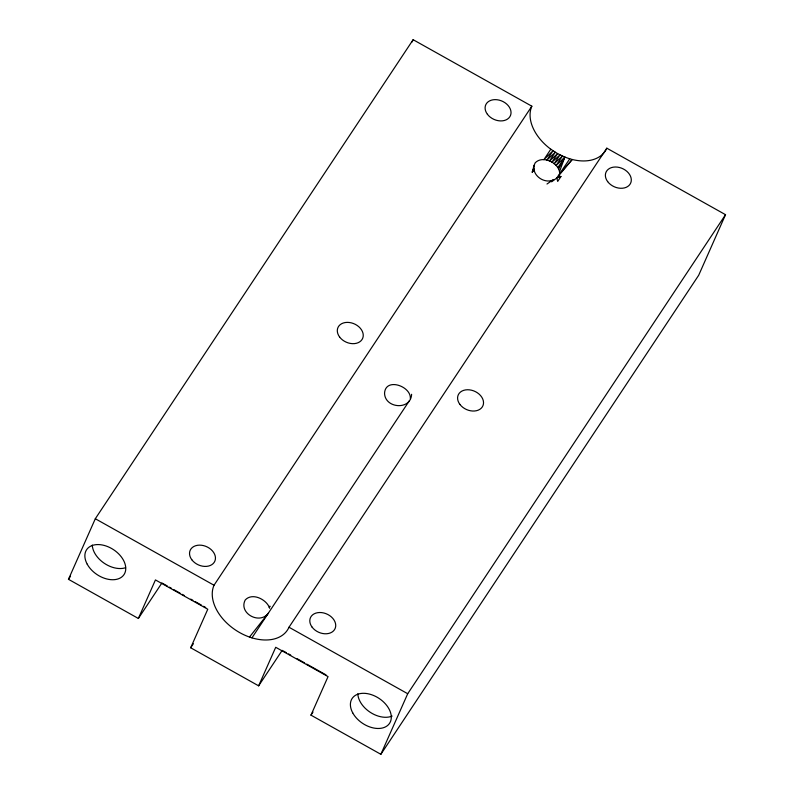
<?xml version="1.0" encoding="UTF-8"?>
<svg xmlns="http://www.w3.org/2000/svg" width="794" height="794" viewBox="0 0 794 794"><rect width="100%" height="100%" fill="white"/><g stroke="black" fill="none" stroke-linecap="round" stroke-linejoin="round"><path stroke-width="1.19" d="M410.339 398.598C411.322 386.202 385.477 377.13 384.554 393.179C384.792 408.453 410.835 410.677 411.62 394.3M554.123 179.543C543.999 185.111 529.36 173.747 535.206 162.81C542.868 154.81 559.611 163.058 559.72 173.618L556.822 177.955L551.612 181.826M534.104 165.271L532.268 172.278L534.064 169.579M559.681 171.157L564.852 157.093L557.616 153.619L550.808 149.222A43.124 28.683 33.6 0 1 531.841 106.198L413.138 39.7L95.31 518.74L68.473 579.312L138.364 618.466L161.916 582.975L167.256 585.962M533.826 168.189L532.268 172.278L534.005 169.221M138.364 618.466L155.445 579.918L207.77 609.236L190.689 647.775L258.636 685.837L282.188 650.346M412.136 41.943L413.138 39.7M258.636 685.837L275.717 647.289L328.051 676.607L310.97 715.146L380.862 754.3L698.69 275.26L725.527 214.688L606.824 148.19A43.124 28.683 33.6 0 1 572.246 159.495L559.72 173.618L569.774 158.82L572.246 159.495L558.539 175.911L560.931 176.546L557.686 181.439L556.822 177.955L560.931 176.546M380.862 754.3L407.709 693.728L725.527 214.688M269.345 607.41L269.99 606.15L269.275 607.221L269.662 608.293M558.817 168.715L564.852 157.093L569.774 158.82M68.473 579.312L70.527 576.216M606.824 148.19L288.996 627.24A43.124 28.683 33.6 0 1 251.956 637.86L249.485 637.056A43.124 28.683 33.6 0 1 214.023 585.238L531.841 106.198M190.689 647.775L193.389 643.716M550.808 149.222L543.88 159.654L553.011 150.781L546.748 160.229L555.294 152.25L549.398 161.142L557.616 153.619L551.87 162.284L559.998 154.89L554.103 163.772L562.41 156.051L556.147 165.489L564.852 157.093L557.934 167.514M251.956 637.86L409.277 400.901M310.97 715.146L312.985 712.109M249.485 637.056L268.521 613.028M546.987 184.019L552.842 179.98M266.715 615.072C257.028 623.667 238.716 612.283 245.227 599.976C252.174 592.453 265.732 599.053 269.275 607.221M95.31 518.74L214.023 585.238M288.996 627.24L407.709 693.728M169.39 587.163L171.524 588.354M173.668 589.555L180.069 593.138M182.203 594.339L184.347 595.53M190.749 599.123L192.882 600.314M195.016 601.515L201.428 605.107M203.562 606.298L205.696 607.499M283.26 650.941L286.465 652.737M288.599 653.928L290.733 655.129M297.145 658.712L304.618 662.901M306.752 664.102L325.977 674.87M392.137 716.069A22.46 14.937 33.6 0 1 370.292 712.337A22.46 14.937 33.6 0 1 357.826 693.777M125.581 567.71A22.46 14.937 33.6 0 1 104.143 563.194A22.46 14.937 33.6 0 1 92.283 545.041M312.092 627.131A13.478 9.994 23.9 0 0 334.482 629.711A13.478 9.994 23.9 0 0 321.729 612.611A13.478 9.994 23.9 0 0 312.092 627.131M459.885 404.384A13.478 9.994 23.9 0 0 482.276 406.965A13.478 9.994 23.9 0 0 469.522 389.854A13.478 9.994 23.9 0 0 459.885 404.384M607.668 181.627A13.478 9.994 23.9 0 0 630.059 184.208A13.478 9.994 23.9 0 0 617.305 167.107A13.478 9.994 23.9 0 0 607.668 181.627M352.734 712.893A22.46 14.937 33.6 0 0 388.137 725.021A22.46 14.937 33.6 0 0 371.691 694.76A22.46 14.937 33.6 0 0 352.734 712.893M87.201 564.157A22.46 14.937 33.6 0 0 122.604 576.275A22.46 14.937 33.6 0 0 106.158 546.024A22.46 14.937 33.6 0 0 87.201 564.157M339.604 337.013A13.478 9.994 23.9 0 0 361.995 339.594A13.478 9.994 23.9 0 0 349.241 322.483A13.478 9.994 23.9 0 0 339.604 337.013M487.397 114.257A13.478 9.994 23.9 0 0 509.788 116.837A13.478 9.994 23.9 0 0 497.034 99.736A13.478 9.994 23.9 0 0 487.397 114.257M191.82 559.76A13.478 9.994 23.9 0 0 214.211 562.341A13.478 9.994 23.9 0 0 201.458 545.24A13.478 9.994 23.9 0 0 191.82 559.76"/></g></svg>
